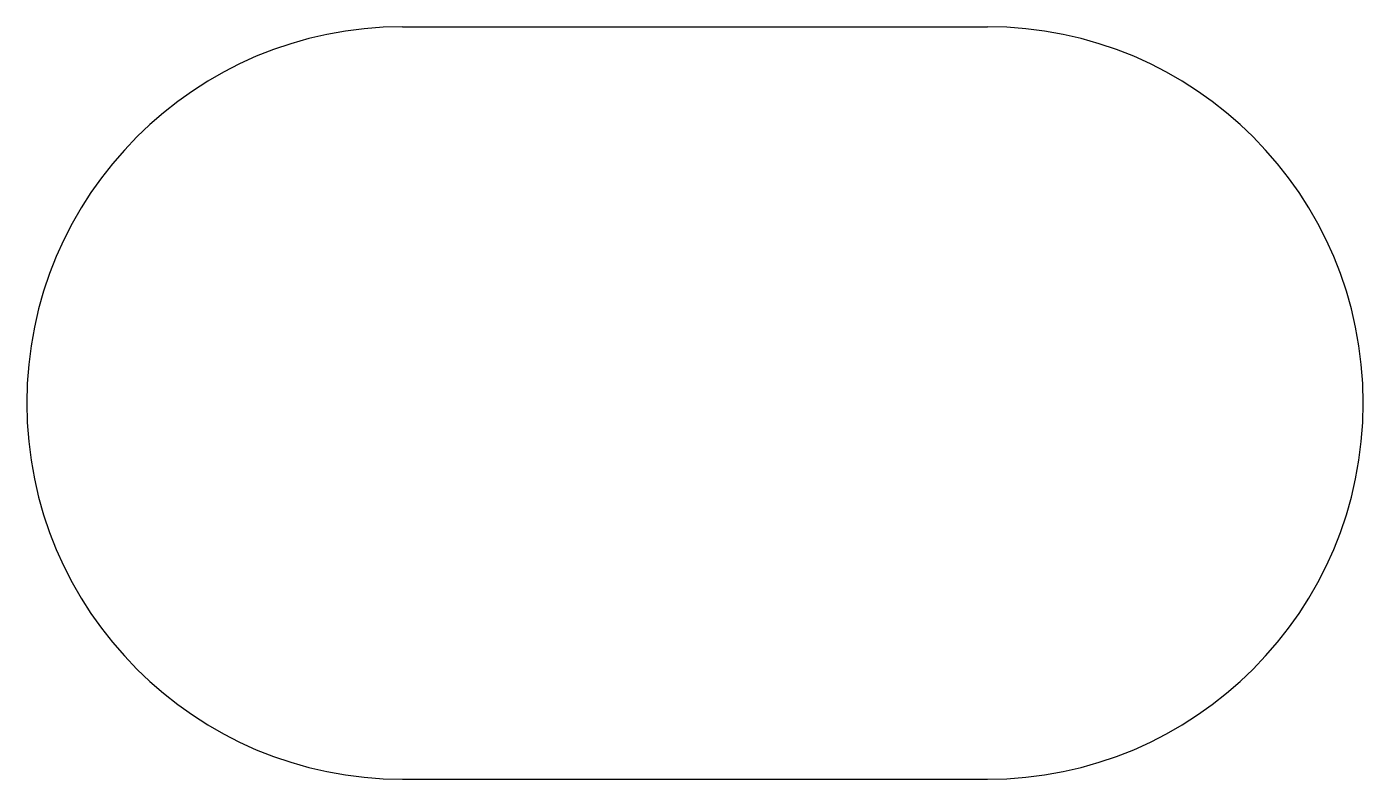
# Model space of a CAD drawing. Header units: millimetres. Extents: x -28.5 to -12.5, y 38.5 to 47.5.
import ezdxf

# ---------------------------------------------------------------- set-up
doc = ezdxf.new("R2010")
doc.units = ezdxf.units.MM

msp = doc.modelspace()

# ---------------------------------------------------------------- linework, layer by layer
at = {"layer": 'M8_SLOT_9X16'}
for p, q in [((-24, 47.5), (-17, 47.5)), ((-24, 38.5), (-17, 38.5))]:
    msp.add_line(p, q, dxfattribs=at)
for centre, start, end in [((-24, 43), 90, 270), ((-17, 43), 0, 90), ((-17, 43), 270, 360)]:
    msp.add_arc(centre, 4.5, start, end, dxfattribs=at)

doc.saveas('drawing.dxf')
